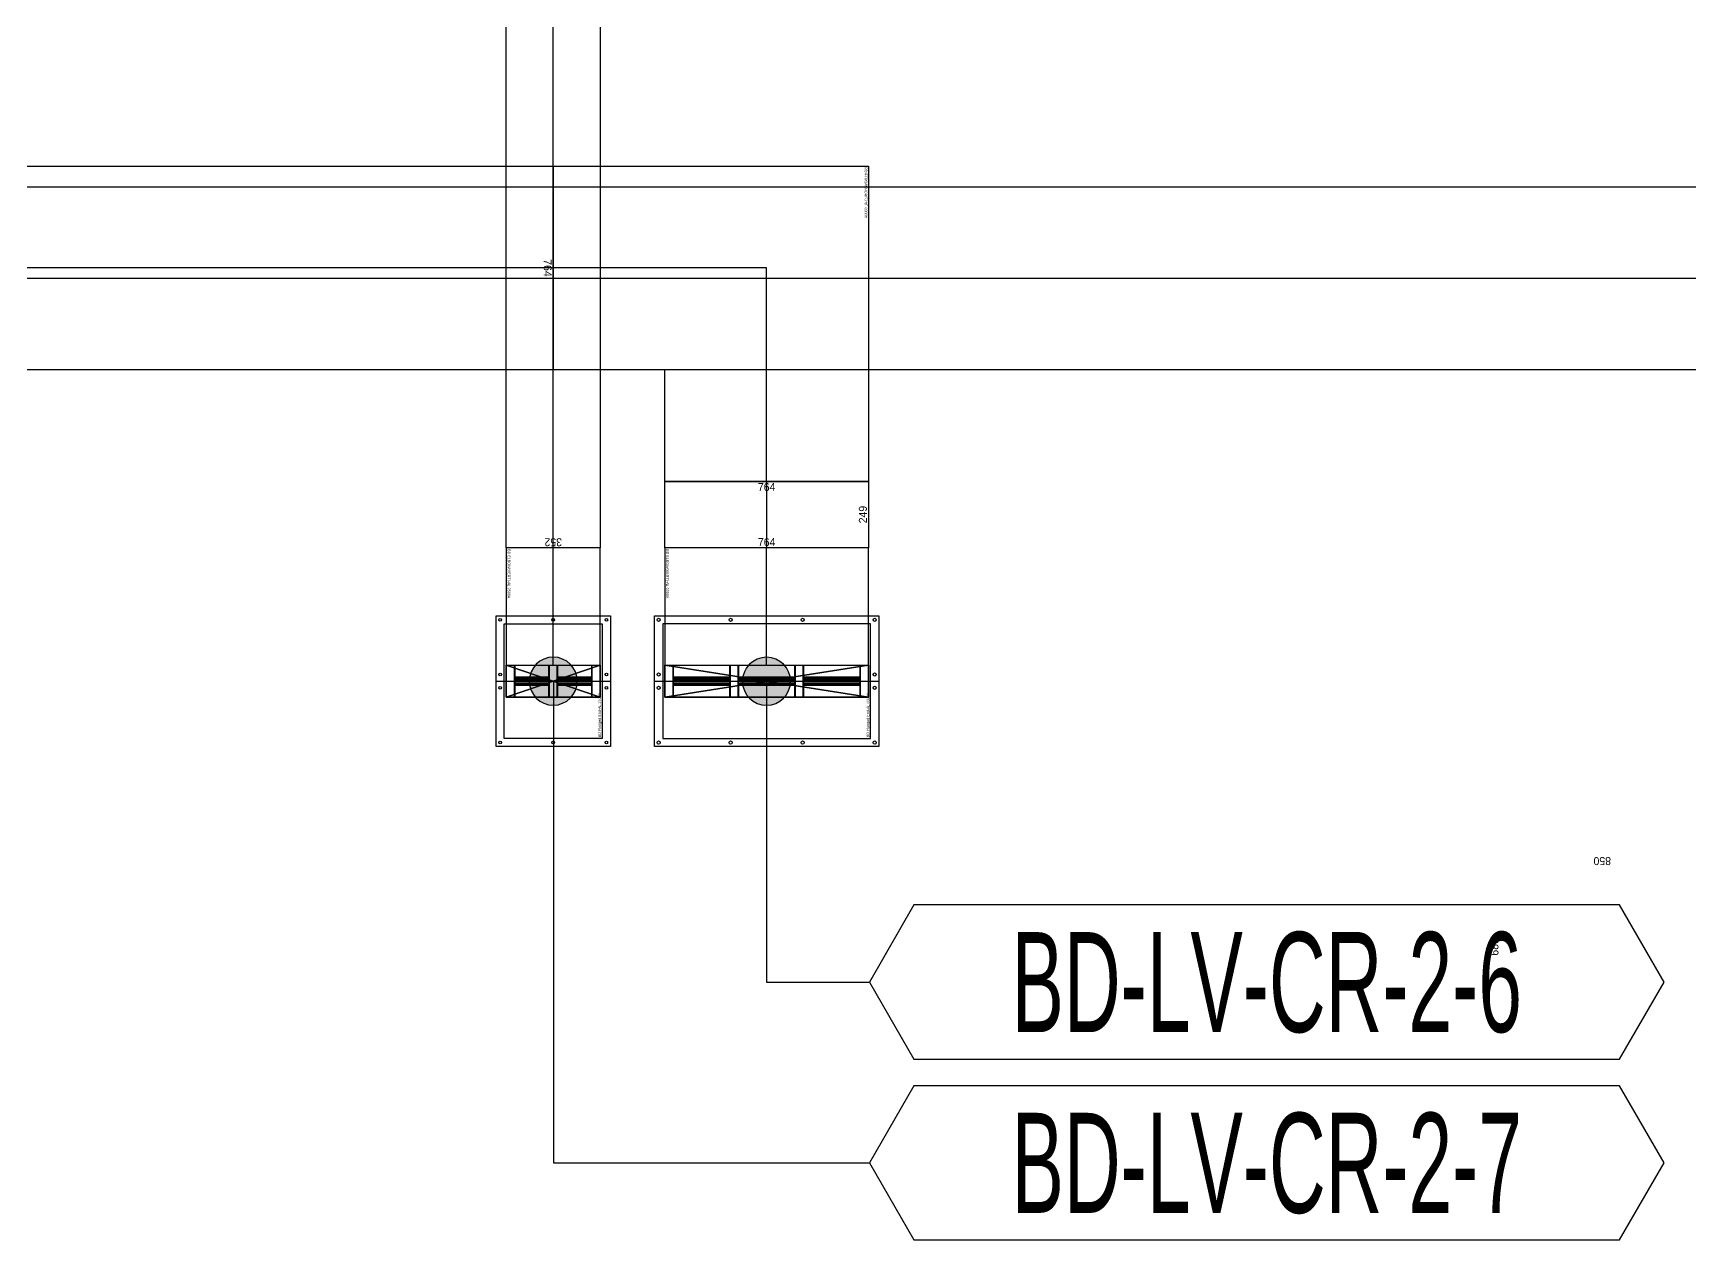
# Model space of a CAD drawing. Header units: millimetres. Extents: x 28486 to 374549, y -351975 to 868946.
# Drawn here: x 128954 to 135165, y 826416 to 830939 of the extents above; entities that cross this region are included whole.
import ezdxf
from ezdxf.enums import TextEntityAlignment as Align

# ---------------------------------------------------------------- set-up
doc = ezdxf.new("R2010")
doc.units = ezdxf.units.MM
doc.header["$LTSCALE"] = 150
doc.layers.get('Defpoints').update_dxf_attribs({"color": 150})
for name, color, linetype in [('-----27 Bus Duct_LV_380-220V', 200, 'Continuous'), ('-----27 Bus Duct_LV_380-220V_LOAD BANK', 7, 'Continuous'), ('-----27 Bus Duct_LV_380-220V_UT B', 71, 'Continuous'), ('-----29 주기', 1, 'Continuous'), ('-----30 Text', 2, 'Continuous'), ('-----99 Cable Schedule', 2, 'Continuous')]:
    doc.layers.add(name, color=color, linetype=linetype)
doc.styles.add('ELEC', font='')
doc.styles.get("Standard").update_dxf_attribs({"font": ''})
doc.styles.get('ELEC').set_extended_font_data('Dotum')
doc.styles.get('Standard').set_extended_font_data('Dotum')
doc.dimstyles.new('전기통신참고용-치수', dxfattribs={"dimscale": 15, "dimtxt": 2, "dimasz": 0, "dimexe": 0, "dimexo": 0, "dimgap": 0.4, "dimtad": 4, "dimdec": 0, "dimzin": 0, "dimdsep": 46, "dimtxsty": 'Standard', "dimblk": 'NONE', "dimcen": 0, "dimse1": 1, "dimse2": 1, "dimsd1": 1, "dimsd2": 1, "dimclrd": 8, "dimclre": 8, "dimclrt": 8, "dimadec": 0, "dimazin": 0, "dimtfac": 1, "dimtdec": 0, "dimtix": 1, "dimtmove": 2, "dimatfit": 0, "dimldrblk": 'NONE', "dimfxl": 2, "dimtolj": 1, "dimtzin": 0, "dimarcsym": 0})

# ---------------------------------------------------------------- blocks, each defined once
blk = doc.blocks.new('*D2122')
at = {"layer": 'Defpoints', "color": 0, "transparency": 16777216}
for p in [(0, 28033.4), (764, 28033.4), (764, 28033.4)]:
    blk.add_point(p, dxfattribs=at)
at = {"color": 0, "transparency": 16777216, "insert": (382, 28012.4), "char_height": 30, "attachment_point": 5}
blk.add_mtext('\\A1;{\\C0;764}', dxfattribs=at)
blk = doc.blocks.new('_None')
blk = doc.blocks.new('*D2123')
at = {"layer": 'Defpoints', "color": 0, "transparency": 16777216}
for p in [(764, 28033.4), (764, 28033.4), (764, 8483.4)]:
    blk.add_point(p, dxfattribs=at)
at = {"color": 0, "transparency": 16777216, "insert": (743, 18258.4), "char_height": 30, "attachment_point": 5, "rotation": 90}
blk.add_mtext('\\A1;{\\C0;19550}', dxfattribs=at)
blk = doc.blocks.new('*U5')
at = {"color": 1}
for p, q in [((60, 382), (-60, -382)), ((-60, 382), (60, -382))]:
    blk.add_line(p, q, dxfattribs=at)
at = {"color": 0}
blk.add_line((0, 420.5), (0, -420.5), dxfattribs=at)
for points in [[(245, -420.5), (-245, -420.5), (-245, 420.5), (245, 420.5)], [(-215, -389.5), (215, -389.5), (215, 389.5), (-215, 389.5)]]:
    blk.add_lwpolyline(points, close=True, dxfattribs=at)
at = {"color": 1}
blk.add_lwpolyline([(60, -382), (-60, -382), (-60, 382), (60, 382)], close=True, dxfattribs=at)
for points in [[(-60, 136, -0.4142136), (-58, 138), (-17.2, 138, 0.4142136), (-16.2, 139), (-16.2, 349, 0.4142136), (-17.2, 350), (-58, 350, -0.4142136), (-60, 352), (-60, 382, -0.4142136), (-59, 381), (-59, 352, 0.4142136), (-58, 351), (58, 351, 0.4142136), (59, 352), (59, 381, -0.4142136), (60, 382), (60, 352, -0.4142136), (58, 350), (17.2, 350, 0.4142136), (16.2, 349), (16.2, 139, 0.4142136), (17.2, 138), (58, 138, -0.4142136), (60, 136), (60, 124, -0.4142136), (59, 125), (59, 136, 0.4142136), (58, 137), (-58, 137, 0.4142136), (-59, 136), (-59, 125, -0.4142136), (-60, 124), (-60, 124), (-60, 124), (-60, 124)], [(-15.2, 139), (-15.2, 349, -0.4142136), (-14.2, 350), (14.2, 350, -0.4142136), (15.2, 349), (15.2, 139, -0.4142136), (14.2, 138), (-14.2, 138, -0.4142136)], [(-14.2, 140), (-14.2, 348, -0.4142136), (-13.2, 349), (-8.85, 349, -0.4142136), (-7.85, 348), (-7.85, 140, -0.4142136), (-8.85, 139), (-13.2, 139, -0.4142136)], [(-6.85, 140), (-6.85, 348, -0.4142136), (-5.85, 349), (-1.5, 349, -0.4142136), (-0.5, 348), (-0.5, 140, -0.4142136), (-1.5, 139), (-5.85, 139, -0.4142136)], [(0.5, 140), (0.5, 348, -0.4142136), (1.5, 349), (5.85, 349, -0.4142136), (6.85, 348), (6.85, 140, -0.4142136), (5.85, 139), (1.5, 139, -0.4142136)], [(7.85, 140), (7.85, 348, -0.4142136), (8.85, 349), (13.2, 349, -0.4142136), (14.2, 348), (14.2, 140, -0.4142136), (13.2, 139), (8.85, 139, -0.4142136)], [(-60, -108, -0.4142136), (-58, -106), (-17.2, -106, 0.4142136), (-16.2, -105), (-16.2, 105, 0.4142136), (-17.2, 106), (-58, 106, -0.4142136), (-60, 108), (-60, 122, -0.4142136), (-59, 121), (-59, 108, 0.4142136), (-58, 107), (58, 107, 0.4142136), (59, 108), (59, 121, -0.4142136), (60, 122), (60, 108, -0.4142136), (58, 106), (17.2, 106, 0.4142136), (16.2, 105), (16.2, -105, 0.4142136), (17.2, -106), (58, -106, -0.4142136), (60, -108), (60, -121, -0.4142136), (59, -120), (59, -108, 0.4142136), (58, -107), (-58, -107, 0.4142136), (-59, -108), (-59, -120, -0.4142136), (-60, -121), (-60, -121), (-60, -121), (-60, -121)], [(-15.2, -105), (-15.2, 105, -0.4142136), (-14.2, 106), (14.2, 106, -0.4142136), (15.2, 105), (15.2, -105, -0.4142136), (14.2, -106), (-14.2, -106, -0.4142136)], [(-14.2, -104), (-14.2, 104, -0.4142136), (-13.2, 105), (-8.85, 105, -0.4142136), (-7.85, 104), (-7.85, -104, -0.4142136), (-8.85, -105), (-13.2, -105, -0.4142136)], [(-6.85, -104), (-6.85, 104, -0.4142136), (-5.85, 105), (-1.5, 105, -0.4142136), (-0.5, 104), (-0.5, -104, -0.4142136), (-1.5, -105), (-5.85, -105, -0.4142136)], [(0.5, -104), (0.5, 104, -0.4142136), (1.5, 105), (5.85, 105, -0.4142136), (6.85, 104), (6.85, -104, -0.4142136), (5.85, -105), (1.5, -105, -0.4142136)], [(7.85, -104), (7.85, 104, -0.4142136), (8.85, 105), (13.2, 105, -0.4142136), (14.2, 104), (14.2, -104, -0.4142136), (13.2, -105), (8.85, -105, -0.4142136)], [(-60, -352, -0.4142136), (-58, -350), (-17.2, -350, 0.4142136), (-16.2, -349), (-16.2, -139, 0.4142136), (-17.2, -138), (-58, -138, -0.4142136), (-60, -136), (-60, -123, -0.4142136), (-59, -124), (-59, -136, 0.4142136), (-58, -137), (58, -137, 0.4142136), (59, -136), (59, -124, -0.4142136), (60, -123), (60, -136, -0.4142136), (58, -138), (17.2, -138, 0.4142136), (16.2, -139), (16.2, -349, 0.4142136), (17.2, -350), (58, -350, -0.4142136), (60, -352), (60, -382, -0.4142136), (59, -381), (59, -352, 0.4142136), (58, -351), (-58, -351, 0.4142136), (-59, -352), (-59, -381, -0.4142136), (-60, -382), (-60, -382), (-60, -382), (-60, -382)], [(-15.2, -349), (-15.2, -139, -0.4142136), (-14.2, -138), (14.2, -138, -0.4142136), (15.2, -139), (15.2, -349, -0.4142136), (14.2, -350), (-14.2, -350, -0.4142136)], [(-14.2, -348), (-14.2, -140, -0.4142136), (-13.2, -139), (-8.85, -139, -0.4142136), (-7.85, -140), (-7.85, -348, -0.4142136), (-8.85, -349), (-13.2, -349, -0.4142136)], [(-6.85, -348), (-6.85, -140, -0.4142136), (-5.85, -139), (-1.5, -139, -0.4142136), (-0.5, -140), (-0.5, -348, -0.4142136), (-1.5, -349), (-5.85, -349, -0.4142136)], [(0.5, -348), (0.5, -140, -0.4142136), (1.5, -139), (5.85, -139, -0.4142136), (6.85, -140), (6.85, -348, -0.4142136), (5.85, -349), (1.5, -349, -0.4142136)], [(7.85, -348), (7.85, -140, -0.4142136), (8.85, -139), (13.2, -139, -0.4142136), (14.2, -140), (14.2, -348, -0.4142136), (13.2, -349), (8.85, -349, -0.4142136)]]:
    blk.add_lwpolyline(points, format="xyb", close=True, dxfattribs=at)
at = {"color": 0}
for centre in [(-230, 405), (-25, 405), (25, 405), (230, 405), (-230, 135), (230, 135), (-230, -135), (230, -135), (-230, -405), (-25, -405), (25, -405), (230, -405)]:
    blk.add_circle(centre, 6, dxfattribs=at)
at = {"color": 0, "style": 'ELEC'}
blk.add_text('BD Flanged End-AL 6300A', height=10, dxfattribs=at).set_placement((-210, -379.5), align=Align.MIDDLE_LEFT)
blk = doc.blocks.new('*U7')
at = {"color": 1}
for p, q in [((340, 382), (220, -382)), ((220, 382), (340, -382))]:
    blk.add_line(p, q, dxfattribs=at)
at = {"color": 0}
blk.add_lwpolyline([(-220, -382), (220, -382), (220, 382), (-220, 382)], close=True, dxfattribs=at)
blk.add_lwpolyline([(220, -382), (340, -382), (340, 382), (220, 382)], dxfattribs=at)
at = {"color": 1}
for points in [[(220, 136, -0.4142136), (222, 138), (262.8, 138, 0.4142136), (263.8, 139), (263.8, 349, 0.4142136), (262.8, 350), (222, 350, -0.4142136), (220, 352), (220, 382, -0.4142136), (221, 381), (221, 352, 0.4142136), (222, 351), (338, 351, 0.4142136), (339, 352), (339, 381, -0.4142136), (340, 382), (340, 352, -0.4142136), (338, 350), (297.2, 350, 0.4142136), (296.2, 349), (296.2, 139, 0.4142136), (297.2, 138), (338, 138, -0.4142136), (340, 136), (340, 124, -0.4142136), (339, 125), (339, 136, 0.4142136), (338, 137), (222, 137, 0.4142136), (221, 136), (221, 125, -0.4142136), (220, 124), (220, 124), (220, 124), (220, 124)], [(264.8, 139), (264.8, 349, -0.4142136), (265.8, 350), (294.2, 350, -0.4142136), (295.2, 349), (295.2, 139, -0.4142136), (294.2, 138), (265.8, 138, -0.4142136)], [(265.8, 140), (265.8, 348, -0.4142136), (266.8, 349), (271.15, 349, -0.4142136), (272.15, 348), (272.15, 140, -0.4142136), (271.15, 139), (266.8, 139, -0.4142136)], [(273.15, 140), (273.15, 348, -0.4142136), (274.15, 349), (278.5, 349, -0.4142136), (279.5, 348), (279.5, 140, -0.4142136), (278.5, 139), (274.15, 139, -0.4142136)], [(280.5, 140), (280.5, 348, -0.4142136), (281.5, 349), (285.85, 349, -0.4142136), (286.85, 348), (286.85, 140, -0.4142136), (285.85, 139), (281.5, 139, -0.4142136)], [(287.85, 140), (287.85, 348, -0.4142136), (288.85, 349), (293.2, 349, -0.4142136), (294.2, 348), (294.2, 140, -0.4142136), (293.2, 139), (288.85, 139, -0.4142136)], [(220, -108, -0.4142136), (222, -106), (262.8, -106, 0.4142136), (263.8, -105), (263.8, 105, 0.4142136), (262.8, 106), (222, 106, -0.4142136), (220, 108), (220, 122, -0.4142136), (221, 121), (221, 108, 0.4142136), (222, 107), (338, 107, 0.4142136), (339, 108), (339, 121, -0.4142136), (340, 122), (340, 108, -0.4142136), (338, 106), (297.2, 106, 0.4142136), (296.2, 105), (296.2, -105, 0.4142136), (297.2, -106), (338, -106, -0.4142136), (340, -108), (340, -121, -0.4142136), (339, -120), (339, -108, 0.4142136), (338, -107), (222, -107, 0.4142136), (221, -108), (221, -120, -0.4142136), (220, -121), (220, -121), (220, -121), (220, -121)], [(264.8, -105), (264.8, 105, -0.4142136), (265.8, 106), (294.2, 106, -0.4142136), (295.2, 105), (295.2, -105, -0.4142136), (294.2, -106), (265.8, -106, -0.4142136)], [(265.8, -104), (265.8, 104, -0.4142136), (266.8, 105), (271.15, 105, -0.4142136), (272.15, 104), (272.15, -104, -0.4142136), (271.15, -105), (266.8, -105, -0.4142136)], [(273.15, -104), (273.15, 104, -0.4142136), (274.15, 105), (278.5, 105, -0.4142136), (279.5, 104), (279.5, -104, -0.4142136), (278.5, -105), (274.15, -105, -0.4142136)], [(280.5, -104), (280.5, 104, -0.4142136), (281.5, 105), (285.85, 105, -0.4142136), (286.85, 104), (286.85, -104, -0.4142136), (285.85, -105), (281.5, -105, -0.4142136)], [(287.85, -104), (287.85, 104, -0.4142136), (288.85, 105), (293.2, 105, -0.4142136), (294.2, 104), (294.2, -104, -0.4142136), (293.2, -105), (288.85, -105, -0.4142136)], [(220, -352, -0.4142136), (222, -350), (262.8, -350, 0.4142136), (263.8, -349), (263.8, -139, 0.4142136), (262.8, -138), (222, -138, -0.4142136), (220, -136), (220, -123, -0.4142136), (221, -124), (221, -136, 0.4142136), (222, -137), (338, -137, 0.4142136), (339, -136), (339, -124, -0.4142136), (340, -123), (340, -136, -0.4142136), (338, -138), (297.2, -138, 0.4142136), (296.2, -139), (296.2, -349, 0.4142136), (297.2, -350), (338, -350, -0.4142136), (340, -352), (340, -382, -0.4142136), (339, -381), (339, -352, 0.4142136), (338, -351), (222, -351, 0.4142136), (221, -352), (221, -381, -0.4142136), (220, -382), (220, -382), (220, -382), (220, -382)], [(264.8, -349), (264.8, -139, -0.4142136), (265.8, -138), (294.2, -138, -0.4142136), (295.2, -139), (295.2, -349, -0.4142136), (294.2, -350), (265.8, -350, -0.4142136)], [(265.8, -348), (265.8, -140, -0.4142136), (266.8, -139), (271.15, -139, -0.4142136), (272.15, -140), (272.15, -348, -0.4142136), (271.15, -349), (266.8, -349, -0.4142136)], [(273.15, -348), (273.15, -140, -0.4142136), (274.15, -139), (278.5, -139, -0.4142136), (279.5, -140), (279.5, -348, -0.4142136), (278.5, -349), (274.15, -349, -0.4142136)], [(280.5, -348), (280.5, -140, -0.4142136), (281.5, -139), (285.85, -139, -0.4142136), (286.85, -140), (286.85, -348, -0.4142136), (285.85, -349), (281.5, -349, -0.4142136)], [(287.85, -348), (287.85, -140, -0.4142136), (288.85, -139), (293.2, -139, -0.4142136), (294.2, -140), (294.2, -348, -0.4142136), (293.2, -349), (288.85, -349, -0.4142136)]]:
    blk.add_lwpolyline(points, format="xyb", close=True, dxfattribs=at)
blk.add_lwpolyline([(220, 0), (-220, 0)], dxfattribs=at)
at = {"color": 0, "style": 'ELEC'}
blk.add_text('BD ELBOW(VERT)-AL 6300A', height=10, dxfattribs=at).set_placement((-215, -372), align=Align.MIDDLE_LEFT)
blk = doc.blocks.new('*U15')
at = {"color": 0}
blk.add_lwpolyline([(-382, -382), (800, -382), (800, 382), (382, 382), (382, 800), (-382, 800)], close=True, dxfattribs=at)
at = {"color": 1}
blk.add_lwpolyline([(800, 0), (0, 0), (0, 800)], dxfattribs=at)
at = {"color": 0, "style": 'ELEC'}
blk.add_text('BD ELBOW(HORIZ)-AL 6300A', height=10, dxfattribs=at).set_placement((-377, -372), align=Align.MIDDLE_LEFT)
blk = doc.blocks.new('*D780')
at = {"layer": 'Defpoints', "color": 0, "transparency": 16777216}
for p in [(0, 1472.1), (764, 1472.1), (764, 1472.1)]:
    blk.add_point(p, dxfattribs=at)
at = {"color": 0, "transparency": 16777216, "insert": (382, 1451.1), "char_height": 30, "attachment_point": 5}
blk.add_mtext('\\A1;{\\C0;764}', dxfattribs=at)
blk = doc.blocks.new('*D781')
at = {"layer": 'Defpoints', "color": 0, "transparency": 16777216}
for p in [(764, 1472.1), (764, 1472.1), (764, 1223.4)]:
    blk.add_point(p, dxfattribs=at)
at = {"color": 0, "transparency": 16777216, "insert": (743, 1347.8), "char_height": 30, "attachment_point": 5, "rotation": 90}
blk.add_mtext('\\A1;{\\C0;249}', dxfattribs=at)
blk = doc.blocks.new('*D782')
at = {"layer": 'Defpoints', "color": 0, "transparency": 16777216}
for p in [(0, 1223.4), (764, 1223.4), (764, 1223.4)]:
    blk.add_point(p, dxfattribs=at)
at = {"color": 0, "transparency": 16777216, "insert": (382, 1244.5), "char_height": 30, "attachment_point": 5}
blk.add_mtext('\\A1;{\\C0;764}', dxfattribs=at)
blk = doc.blocks.new('*U63')
at = {"color": 0}
blk.add_line((0, 214.5), (0, -214.5), dxfattribs=at)
at = {"color": 1}
for p, q in [((60, 176), (-60, -176)), ((-60, 176), (60, -176))]:
    blk.add_line(p, q, dxfattribs=at)
at = {"color": 0}
for points in [[(245, -214.5), (-245, -214.5), (-245, 214.5), (245, 214.5)], [(215, -183.5), (-215, -183.5), (-215, 183.5), (215, 183.5)]]:
    blk.add_lwpolyline(points, close=True, dxfattribs=at)
at = {"color": 1}
blk.add_lwpolyline([(60, -176), (-60, -176), (-60, 176), (60, 176)], close=True, dxfattribs=at)
for points in [[(-60, 14, -0.4142136), (-58, 16), (-17.2, 16, 0.4142136), (-16.2, 17), (-16.2, 143, 0.4142136), (-17.2, 144), (-58, 144, -0.4142136), (-60, 146), (-60, 176, -0.4142136), (-59, 175), (-59, 146, 0.4142136), (-58, 145), (58, 145, 0.4142136), (59, 146), (59, 175, -0.4142136), (60, 176), (60, 146, -0.4142136), (58, 144), (17.2, 144, 0.4142136), (16.2, 143), (16.2, 17, 0.4142136), (17.2, 16), (58, 16, -0.4142136), (60, 14), (60, 2, -0.4142136), (59, 3), (59, 14, 0.4142136), (58, 15), (-58, 15, 0.4142136), (-59, 14), (-59, 3, -0.4142136), (-60, 2), (-60, 2), (-60, 2), (-60, 2)], [(-15.2, 17), (-15.2, 143, -0.4142136), (-14.2, 144), (14.2, 144, -0.4142136), (15.2, 143), (15.2, 17, -0.4142136), (14.2, 16), (-14.2, 16, -0.4142136)], [(-14.2, 18), (-14.2, 142, -0.4142136), (-13.2, 143), (-8.85, 143, -0.4142136), (-7.85, 142), (-7.85, 18, -0.4142136), (-8.85, 17), (-13.2, 17, -0.4142136)], [(-6.85, 18), (-6.85, 142, -0.4142136), (-5.85, 143), (-1.5, 143, -0.4142136), (-0.5, 142), (-0.5, 18, -0.4142136), (-1.5, 17), (-5.85, 17, -0.4142136)], [(0.5, 18), (0.5, 142, -0.4142136), (1.5, 143), (5.85, 143, -0.4142136), (6.85, 142), (6.85, 18, -0.4142136), (5.85, 17), (1.5, 17, -0.4142136)], [(7.85, 18), (7.85, 142, -0.4142136), (8.85, 143), (13.2, 143, -0.4142136), (14.2, 142), (14.2, 18, -0.4142136), (13.2, 17), (8.85, 17, -0.4142136)], [(-60, -146, -0.4142136), (-58, -144), (-17.2, -144, 0.4142136), (-16.2, -143), (-16.2, -17, 0.4142136), (-17.2, -16), (-58, -16, -0.4142136), (-60, -14), (-60, 0, -0.4142136), (-59, -1), (-59, -14, 0.4142136), (-58, -15), (58, -15, 0.4142136), (59, -14), (59, -1, -0.4142136), (60, 0), (60, -14, -0.4142136), (58, -16), (17.2, -16, 0.4142136), (16.2, -17), (16.2, -143, 0.4142136), (17.2, -144), (58, -144, -0.4142136), (60, -146), (60, -176, -0.4142136), (59, -175), (59, -146, 0.4142136), (58, -145), (-58, -145, 0.4142136), (-59, -146), (-59, -175, -0.4142136), (-60, -176), (-60, -176), (-60, -176), (-60, -176)], [(-15.2, -143), (-15.2, -17, -0.4142136), (-14.2, -16), (14.2, -16, -0.4142136), (15.2, -17), (15.2, -143, -0.4142136), (14.2, -144), (-14.2, -144, -0.4142136)], [(-14.2, -142), (-14.2, -18, -0.4142136), (-13.2, -17), (-8.85, -17, -0.4142136), (-7.85, -18), (-7.85, -142, -0.4142136), (-8.85, -143), (-13.2, -143, -0.4142136)], [(-6.85, -142), (-6.85, -18, -0.4142136), (-5.85, -17), (-1.5, -17, -0.4142136), (-0.5, -18), (-0.5, -142, -0.4142136), (-1.5, -143), (-5.85, -143, -0.4142136)], [(0.5, -142), (0.5, -18, -0.4142136), (1.5, -17), (5.85, -17, -0.4142136), (6.85, -18), (6.85, -142, -0.4142136), (5.85, -143), (1.5, -143, -0.4142136)], [(7.85, -142), (7.85, -18, -0.4142136), (8.85, -17), (13.2, -17, -0.4142136), (14.2, -18), (14.2, -142, -0.4142136), (13.2, -143), (8.85, -143, -0.4142136)]]:
    blk.add_lwpolyline(points, format="xyb", close=True, dxfattribs=at)
at = {"color": 0}
for centre in [(-230, 199), (-25, 199), (25, 199), (230, 199), (-230, 0), (230, 0), (-230, -199), (-25, -199), (25, -199), (230, -199)]:
    blk.add_circle(centre, 5, dxfattribs=at)
at = {"color": 0, "style": 'ELEC'}
blk.add_text('BD Flanged End-AL 2500A', height=10, dxfattribs=at).set_placement((-210, -173.5), align=Align.MIDDLE_LEFT)
blk = doc.blocks.new('*U64')
at = {"color": 1}
for p, q in [((340, 176), (220, -176)), ((220, 176), (340, -176))]:
    blk.add_line(p, q, dxfattribs=at)
at = {"color": 0}
blk.add_lwpolyline([(-220, -176), (220, -176), (220, 176), (-220, 176)], close=True, dxfattribs=at)
blk.add_lwpolyline([(220, -176), (340, -176), (340, 176), (220, 176)], dxfattribs=at)
at = {"color": 1}
for points in [[(220, 14, -0.4142136), (222, 16), (262.8, 16, 0.4142136), (263.8, 17), (263.8, 143, 0.4142136), (262.8, 144), (222, 144, -0.4142136), (220, 146), (220, 176, -0.4142136), (221, 175), (221, 146, 0.4142136), (222, 145), (338, 145, 0.4142136), (339, 146), (339, 175, -0.4142136), (340, 176), (340, 146, -0.4142136), (338, 144), (297.2, 144, 0.4142136), (296.2, 143), (296.2, 17, 0.4142136), (297.2, 16), (338, 16, -0.4142136), (340, 14), (340, 2, -0.4142136), (339, 3), (339, 14, 0.4142136), (338, 15), (222, 15, 0.4142136), (221, 14), (221, 3, -0.4142136), (220, 2), (220, 2), (220, 2), (220, 2)], [(264.8, 17), (264.8, 143, -0.4142136), (265.8, 144), (294.2, 144, -0.4142136), (295.2, 143), (295.2, 17, -0.4142136), (294.2, 16), (265.8, 16, -0.4142136)], [(265.8, 18), (265.8, 142, -0.4142136), (266.8, 143), (271.15, 143, -0.4142136), (272.15, 142), (272.15, 18, -0.4142136), (271.15, 17), (266.8, 17, -0.4142136)], [(273.15, 18), (273.15, 142, -0.4142136), (274.15, 143), (278.5, 143, -0.4142136), (279.5, 142), (279.5, 18, -0.4142136), (278.5, 17), (274.15, 17, -0.4142136)], [(280.5, 18), (280.5, 142, -0.4142136), (281.5, 143), (285.85, 143, -0.4142136), (286.85, 142), (286.85, 18, -0.4142136), (285.85, 17), (281.5, 17, -0.4142136)], [(287.85, 18), (287.85, 142, -0.4142136), (288.85, 143), (293.2, 143, -0.4142136), (294.2, 142), (294.2, 18, -0.4142136), (293.2, 17), (288.85, 17, -0.4142136)], [(220, -146, -0.4142136), (222, -144), (262.8, -144, 0.4142136), (263.8, -143), (263.8, -17, 0.4142136), (262.8, -16), (222, -16, -0.4142136), (220, -14), (220, 0, -0.4142136), (221, -1), (221, -14, 0.4142136), (222, -15), (338, -15, 0.4142136), (339, -14), (339, -1, -0.4142136), (340, 0), (340, -14, -0.4142136), (338, -16), (297.2, -16, 0.4142136), (296.2, -17), (296.2, -143, 0.4142136), (297.2, -144), (338, -144, -0.4142136), (340, -146), (340, -176, -0.4142136), (339, -175), (339, -146, 0.4142136), (338, -145), (222, -145, 0.4142136), (221, -146), (221, -175, -0.4142136), (220, -176), (220, -176), (220, -176), (220, -176)], [(264.8, -143), (264.8, -17, -0.4142136), (265.8, -16), (294.2, -16, -0.4142136), (295.2, -17), (295.2, -143, -0.4142136), (294.2, -144), (265.8, -144, -0.4142136)], [(265.8, -142), (265.8, -18, -0.4142136), (266.8, -17), (271.15, -17, -0.4142136), (272.15, -18), (272.15, -142, -0.4142136), (271.15, -143), (266.8, -143, -0.4142136)], [(273.15, -142), (273.15, -18, -0.4142136), (274.15, -17), (278.5, -17, -0.4142136), (279.5, -18), (279.5, -142, -0.4142136), (278.5, -143), (274.15, -143, -0.4142136)], [(280.5, -142), (280.5, -18, -0.4142136), (281.5, -17), (285.85, -17, -0.4142136), (286.85, -18), (286.85, -142, -0.4142136), (285.85, -143), (281.5, -143, -0.4142136)], [(287.85, -142), (287.85, -18, -0.4142136), (288.85, -17), (293.2, -17, -0.4142136), (294.2, -18), (294.2, -142, -0.4142136), (293.2, -143), (288.85, -143, -0.4142136)]]:
    blk.add_lwpolyline(points, format="xyb", close=True, dxfattribs=at)
blk.add_lwpolyline([(220, 0), (-220, 0)], dxfattribs=at)
at = {"color": 0, "style": 'ELEC'}
blk.add_text('BD ELBOW(VERT)-AL 2500A', height=10, dxfattribs=at).set_placement((-215, -166), align=Align.MIDDLE_LEFT)
blk = doc.blocks.new('*D944')
at = {"layer": 'Defpoints', "color": 0, "transparency": 16777216}
for p in [(0, 62.2), (352, 62.2), (352, 62.2)]:
    blk.add_point(p, dxfattribs=at)
at = {"color": 0, "transparency": 16777216, "insert": (176, 41.2), "char_height": 30, "attachment_point": 5}
blk.add_mtext('\\A1;{\\C0;352}', dxfattribs=at)
blk = doc.blocks.new('*D945')
at = {"layer": 'Defpoints', "color": 0, "transparency": 16777216}
for p in [(352, 62.2), (352, 62.2), (352, -5613.2)]:
    blk.add_point(p, dxfattribs=at)
at = {"color": 0, "transparency": 16777216, "insert": (331, -2775.5), "char_height": 30, "attachment_point": 5, "rotation": 90}
blk.add_mtext('\\A1;{\\C0;5675}', dxfattribs=at)
blk = doc.blocks.new('*D946')
at = {"layer": 'Defpoints', "color": 0, "transparency": 16777216}
for p in [(0, -5613.2), (352, -5613.2), (352, -5613.2)]:
    blk.add_point(p, dxfattribs=at)
at = {"color": 0, "transparency": 16777216, "insert": (176, -5592.1), "char_height": 30, "attachment_point": 5}
blk.add_mtext('\\A1;{\\C0;352}', dxfattribs=at)
blk = doc.blocks.new('*U2106')
at = {"color": 1}
blk.add_line((343, 8011), (343, -17100), dxfattribs=at)
at = {"color": 0}
blk.add_lwpolyline([(686, -17100), (0, -17100), (0, 8011), (686, 8011)], close=True, dxfattribs=at)
blk = doc.blocks.new('A$C9a0ab699')
h = blk.add_hatch(color=0)
edge = h.paths.add_edge_path()
edge.add_arc((0, 0), 64, 720, 1080, ccw=False)
at = {"color": 0}
blk.add_circle((0, 0), 64, dxfattribs=at)
blk = doc.blocks.new('*D2103')
at = {"layer": 'Defpoints', "color": 0, "transparency": 16777216}
for p in [(764, 12515.7), (764, 12515.7), (764, 5015.8), (764, 4012.8), (764, 4012.8), (764, -1420.2), (0, -26078), (686, -26078), (686, -26078)]:
    blk.add_point(p, dxfattribs=at)
at = {"color": 0, "transparency": 16777216, "char_height": 30, "attachment_point": 5, "rotation": 90}
for s, insert in [('\\A1;{\\C0;7500}', (743, 8765.7)), ('\\A1;{\\C0;5433}', (743, 1296.3))]:
    blk.add_mtext(s, dxfattribs=dict(at, insert=insert))
at = {"color": 0, "transparency": 16777216, "insert": (343, -26099), "char_height": 30, "attachment_point": 5}
blk.add_mtext('\\A1;{\\C0;686}', dxfattribs=at)
blk = doc.blocks.new('*D2104')
at = {"layer": 'Defpoints', "color": 0, "transparency": 16777216}
for p in [(0, 5015.8), (764, 5015.8), (764, 5015.8), (0, -1420.2), (764, -1420.2), (764, -1420.2), (686, -26078), (686, -26078), (686, -26928)]:
    blk.add_point(p, dxfattribs=at)
at = {"color": 0, "transparency": 16777216, "char_height": 30, "attachment_point": 5}
for insert in [(382, 5036.8), (382, -1399.1)]:
    blk.add_mtext('\\A1;{\\C0;764}', dxfattribs=dict(at, insert=insert))
at = {"color": 0, "transparency": 16777216, "insert": (665, -26503), "char_height": 30, "attachment_point": 5, "rotation": 90}
blk.add_mtext('\\A1;{\\C0;850}', dxfattribs=at)
blk = doc.blocks.new('*U2121')
at = {"color": 1}
blk.add_line((382, 28033.4), (382, 8483.4), dxfattribs=at)
at = {"color": 0}
blk.add_lwpolyline([(764, 8483.4), (0, 8483.4), (0, 28033.4), (764, 28033.4)], close=True, dxfattribs=at)
dim = blk.add_linear_dim(base=(764, 28033.4), p1=(0, 28033.4), p2=(764, 28033.4), text='{\\C0;<>}', dimstyle='전기통신참고용-치수', override={"dimtxsty": 'Standard', "dimclrd": 0, "dimclre": 0, "dimclrt": 0}, dxfattribs=at)
dim.commit()
dim.dimension.update_dxf_attribs({"geometry": '*D2122', "text_midpoint": (382, 28012.4)})
dim = blk.add_linear_dim(base=(764, 28033.4), p1=(764, 8483.4), p2=(764, 28033.4), angle=90, text='{\\C0;<>}', dimstyle='전기통신참고용-치수', override={"dimtad": 1, "dimtxsty": 'Standard', "dimclrd": 0, "dimclre": 0, "dimclrt": 0}, dxfattribs=at)
dim.commit()
dim.dimension.update_dxf_attribs({"geometry": '*D2123', "text_midpoint": (743, 18258.4)})
blk = doc.blocks.new('*U779')
at = {"color": 1}
blk.add_line((382, 1472.1), (382, 1223.4), dxfattribs=at)
at = {"color": 0}
blk.add_lwpolyline([(764, 1223.4), (0, 1223.4), (0, 1472.1), (764, 1472.1)], close=True, dxfattribs=at)
for base, p1, p2, override, picture, middle in [((764, 1472.1), (0, 1472.1), (764, 1472.1), {"dimtxsty": 'Standard', "dimclrd": 0, "dimclre": 0, "dimclrt": 0}, '*D780', (382, 1451.1)), ((764, 1223.4), (0, 1223.4), (764, 1223.4), {"dimtad": 1, "dimtxsty": 'Standard', "dimclrd": 0, "dimclre": 0, "dimclrt": 0}, '*D782', (382, 1244.5))]:
    dim = blk.add_linear_dim(base=base, p1=p1, p2=p2, text='{\\C0;<>}', dimstyle='전기통신참고용-치수', override=override, dxfattribs=at)
    dim.commit()
    dim.dimension.update_dxf_attribs({"geometry": picture, "text_midpoint": middle})
dim = blk.add_linear_dim(base=(764, 1472.1), p1=(764, 1223.4), p2=(764, 1472.1), angle=90, text='{\\C0;<>}', dimstyle='전기통신참고용-치수', override={"dimtad": 1, "dimtxsty": 'Standard', "dimclrd": 0, "dimclre": 0, "dimclrt": 0}, dxfattribs=at)
dim.commit()
dim.dimension.update_dxf_attribs({"geometry": '*D781', "text_midpoint": (743, 1347.8)})
blk = doc.blocks.new('*U943')
at = {"color": 1}
blk.add_line((176, 62.2), (176, -5613.2), dxfattribs=at)
at = {"color": 0}
blk.add_lwpolyline([(352, -5613.2), (0, -5613.2), (0, 62.2), (352, 62.2)], close=True, dxfattribs=at)
for base, p1, p2, override, picture, middle in [((352, 62.2), (0, 62.2), (352, 62.2), {"dimtxsty": 'Standard', "dimclrd": 0, "dimclre": 0, "dimclrt": 0}, '*D944', (176, 41.2)), ((352, -5613.2), (0, -5613.2), (352, -5613.2), {"dimtad": 1, "dimtxsty": 'Standard', "dimclrd": 0, "dimclre": 0, "dimclrt": 0}, '*D946', (176, -5592.1))]:
    dim = blk.add_linear_dim(base=base, p1=p1, p2=p2, text='{\\C0;<>}', dimstyle='전기통신참고용-치수', override=override, dxfattribs=at)
    dim.commit()
    dim.dimension.update_dxf_attribs({"geometry": picture, "text_midpoint": middle})
dim = blk.add_linear_dim(base=(352, 62.2), p1=(352, -5613.2), p2=(352, 62.2), angle=90, text='{\\C0;<>}', dimstyle='전기통신참고용-치수', override={"dimtad": 1, "dimtxsty": 'Standard', "dimclrd": 0, "dimclre": 0, "dimclrt": 0}, dxfattribs=at)
dim.commit()
dim.dimension.update_dxf_attribs({"geometry": '*D945', "text_midpoint": (331, -2775.5)})
blk = doc.blocks.new('*U2101')
at = {"color": 0}
for base, p1, p2, middle in [((764, 12515.7), (764, 5015.8), (764, 12515.7), (743, 8765.7)), ((764, 4012.8), (764, -1420.2), (764, 4012.8), (743, 1296.3))]:
    dim = blk.add_linear_dim(base=base, p1=p1, p2=p2, angle=90, text='{\\C0;<>}', dimstyle='전기통신참고용-치수', override={"dimtad": 1, "dimtxsty": 'Standard', "dimclrd": 0, "dimclre": 0, "dimclrt": 0}, dxfattribs=at)
    dim.commit()
    dim.dimension.update_dxf_attribs({"geometry": '*D2103', "text_midpoint": middle})
for base, p1, p2, middle in [((764, 5015.8), (0, 5015.8), (764, 5015.8), (382, 5036.8)), ((764, -1420.2), (0, -1420.2), (764, -1420.2), (382, -1399.1))]:
    dim = blk.add_linear_dim(base=base, p1=p1, p2=p2, text='{\\C0;<>}', dimstyle='전기통신참고용-치수', override={"dimtad": 1, "dimtxsty": 'Standard', "dimclrd": 0, "dimclre": 0, "dimclrt": 0}, dxfattribs=at)
    dim.commit()
    dim.dimension.update_dxf_attribs({"geometry": '*D2104', "text_midpoint": middle})

msp = doc.modelspace()

# ---------------------------------------------------------------- linework, layer by layer
at = {"layer": '-----29 주기', "elevation": 0}
for points in [[(132255.8, 827671.2), (132089.1, 827382.4), (132255.8, 827093.7), (134901.6, 827093.7), (135068.3, 827382.4), (134901.6, 827671.2)], [(132255.8, 826993.7), (132089.1, 826704.9), (132255.8, 826416.2), (134901.6, 826416.2), (135068.3, 826704.9), (134901.6, 826993.7)]]:
    msp.add_lwpolyline(points, close=True, dxfattribs=at)
at = {"layer": '-----99 Cable Schedule', "color": 1, "elevation": 0}
for points in [[(130904.4, 828510.5), (130903.9, 826704.9), (132089.1, 826704.9)], [(131703.6, 828510), (131703.1, 827382.4), (132089.1, 827382.4)]]:
    msp.add_lwpolyline(points, dxfattribs=at)

# ---------------------------------------------------------------- block references
at = {"layer": '-----27 Bus Duct_LV_380-220V'}
for name, p, rotation in [('*U943', (131079.6, 829072.2), 180), ('*U64', (130903.6, 828790), 270), ('*U63', (130903.6, 828510), 89.99999999999999)]:
    msp.add_blockref(name, p, dxfattribs=dict(at, rotation=rotation))
at = {"layer": '-----27 Bus Duct_LV_380-220V_LOAD BANK'}
for name, p, rotation in [('*U2121', (102870.1, 830440.7), 270), ('*U7', (131703.6, 828790), 270), ('*U5', (131703.6, 828510), 89.99999999999999), ('*U2101', (108333.4, 827171), 90)]:
    msp.add_blockref(name, p, dxfattribs=dict(at, rotation=rotation))
at = {"layer": '-----27 Bus Duct_LV_380-220V_LOAD BANK', "xscale": -1, "rotation": 90}
msp.add_blockref('*U15', (131703.6, 830058.7), dxfattribs=at)
at = {"layer": '-----27 Bus Duct_LV_380-220V_LOAD BANK'}
msp.add_blockref('*U779', (131321.6, 827786.6), dxfattribs=at)
at = {"layer": '-----27 Bus Duct_LV_380-220V_UT B', "rotation": 270}
msp.add_blockref('*U2106', (128492.6, 830362.7), dxfattribs=at)
at = {"layer": '-----99 Cable Schedule', "color": 1, "xscale": -1.40625, "yscale": 1.40625, "zscale": 1.40625, "rotation": 90}
for p in [(130903.6, 828510), (131703.1, 828509.6, 0)]:
    msp.add_blockref('A$C9a0ab699', p, dxfattribs=at)

# ---------------------------------------------------------------- texts
at = {"layer": '-----30 Text', "linetype": 'Continuous', "style": 'ELEC', "width": 0.6}
for s, p in [('BD-LV-CR-2-6', (133578.7, 827382.4)), ('BD-LV-CR-2-7', (133578.7, 826704.9))]:
    msp.add_text(s, height=375, dxfattribs=at).set_placement(p, align=Align.MIDDLE)

doc.saveas('drawing.dxf')
